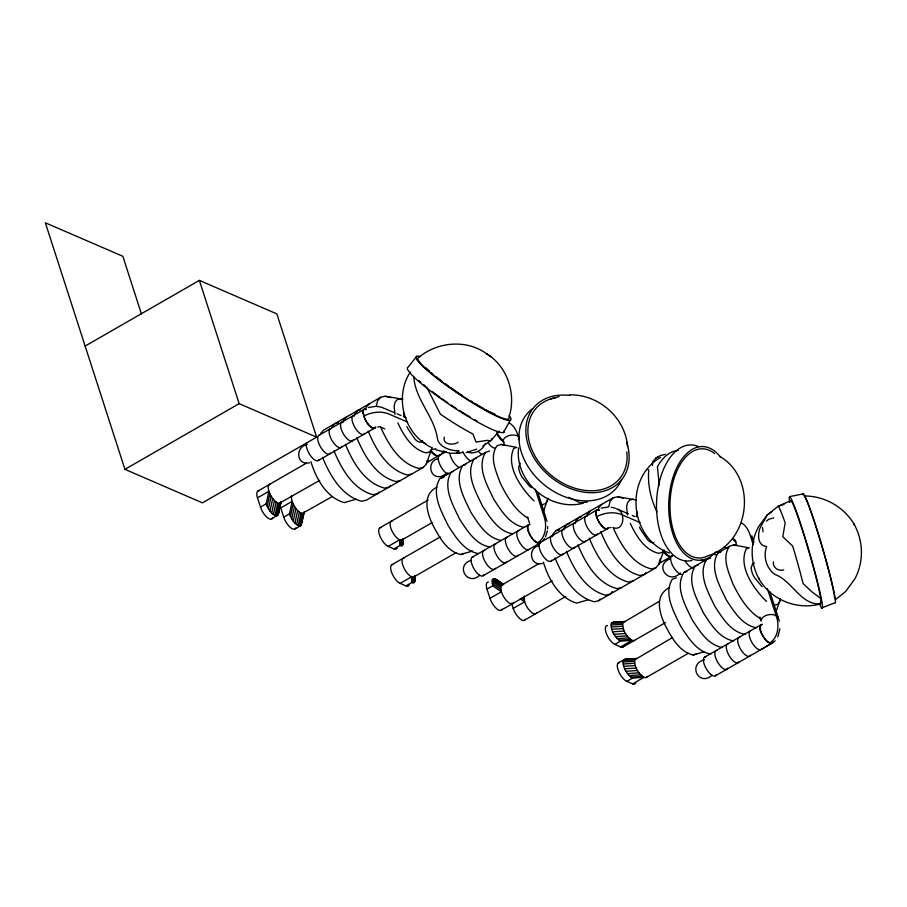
<?xml version="1.0" encoding="UTF-8"?>
<svg xmlns="http://www.w3.org/2000/svg" width="907" height="907" viewBox="0 0 907 907"><rect width="100%" height="100%" fill="white"/><g stroke="black" fill="none" stroke-linecap="round" stroke-linejoin="round"><path stroke-width="1.36" d="M547.601 528.781L547.647 526.57M762.504 527.489L763.036 531.842M518.611 447.956C514.439 481.946 550.504 512.013 583.292 503.181M773.41 561.864C772.435 567.431 778.637 571.784 783.75 569.834M779.929 628.823L777.787 636.907M543.44 511.695L547.907 498.306M775.916 612.191L780.383 598.801M444.362 437.185C442.197 444.861 453.795 445.586 458.08 442.185M271.783 518.883L278.222 514.643L280.989 501.854M295.036 528.928L300.75 525.652L301.646 521.208M380.815 527.568A10.771 4.297 60.1 0 0 379.829 535.867A10.771 4.297 60.1 0 0 388.185 546.399L394.001 548.905L399.715 545.629L402.22 545.64L403.252 543.18L403.173 538.543M392.754 564.551A10.771 4.297 60.1 0 0 391.767 572.85A10.771 4.297 60.1 0 0 400.123 583.382L405.939 585.888L411.653 582.611L414.159 582.623L415.191 580.163L415.111 575.526M513.43 602.611A10.771 4.297 60.1 0 1 507.739 601.874A10.771 4.297 60.1 0 1 501.39 591.783L492.705 585.82L492.297 580.027L493.023 579.074L495.528 579.085L503.657 584.527M502.002 609.175A10.771 4.297 60.1 0 1 496.322 608.45A10.771 4.297 60.1 0 1 489.973 598.359L501.39 591.783L500.687 587.498L501.718 585.038L538.792 563.712M524.235 596.035L524.643 601.84A10.771 4.297 60.1 0 0 530.992 611.93A10.771 4.297 60.1 0 0 536.672 612.667M634.594 640.342A10.771 4.297 60.1 0 1 632.077 640.331L620.558 641.102C614.912 637.496 610.422 630.365 611.352 623.54L613.189 622.27L624.708 621.499L612.089 622.587M607.475 625.558A10.771 4.297 60.1 0 0 606.488 633.846A10.771 4.297 60.1 0 0 614.844 644.378L620.66 646.895L632.077 640.331C626.442 636.725 621.953 629.594 622.882 622.769L659.48 601.182M647.258 676.373A10.771 4.297 60.1 0 1 644.015 677.314L632.496 678.085C626.85 674.479 622.361 667.348 623.29 660.523L625.127 659.253L636.646 658.482L624.027 659.57L618.313 662.858M619.413 662.541A10.771 4.297 60.1 0 0 618.427 670.829A10.771 4.297 60.1 0 0 626.782 681.361L632.598 683.878L644.015 677.314C638.381 673.708 633.891 666.577 634.821 659.752L672.62 637.485M547.363 530.958L545.458 536.865M278.222 514.643L280.955 502.115L277.497 515.595L276.397 515.913C270.978 514.462 268.121 508.646 266.193 503.816L268.925 491.288A10.771 4.297 60.1 0 1 270.343 484.225M267.168 506.299L269.889 493.771L268.925 491.288L257.497 497.864L260.479 507.104A10.771 4.297 60.1 0 0 266.828 517.194A10.771 4.297 60.1 0 0 272.519 517.931M268.461 508.782L271.193 496.254L269.889 493.771M270.003 511.095L272.735 498.567L271.193 496.254M271.681 513.09L274.413 500.551L272.735 498.567M273.381 514.609L276.113 502.081L274.413 500.551M274.991 515.584L277.712 503.045L276.113 502.081M276.397 515.913L279.118 503.385L319.683 480.37M278.937 508.646L280.297 502.387M304.196 512.172L300.75 525.652L299.639 525.969C294.231 524.518 291.374 518.691 289.446 513.872L292.167 501.344A10.771 4.297 60.1 0 1 291.759 495.539M290.41 516.344L293.142 503.816L292.167 501.344L280.751 507.909L283.732 517.16A10.771 4.297 60.1 0 0 290.081 527.25A10.771 4.297 60.1 0 0 295.761 527.976M291.714 518.827L294.435 506.299L293.142 503.816M293.256 521.14L295.977 508.612L294.435 506.299M294.934 523.135L297.655 510.607L295.977 508.612M296.634 524.665L299.355 512.138L297.655 510.607M298.244 525.629L300.965 513.101L299.355 512.138M299.639 525.969L302.371 513.43L332.177 496.617M301.475 524.7L304.23 511.899M636.827 511.378L636.419 516.888M342.823 422.651L343.368 420.417L346.406 416.982M354.24 416.075L354.796 413.841L357.834 410.418L360.079 409.896M365.668 409.51L366.213 407.277L369.251 403.853M376.258 406.291L377.641 400.713L380.668 397.277L385.158 396.246L402.901 399.227M322.552 457.457C329.989 475.381 341.656 496.027 361.712 501.265L366.201 500.222L423.308 467.388L426.347 463.953L427.163 460.609M426.347 463.953L432.185 447.389M552.454 536.275L553.009 534.042L556.036 530.618L613.143 497.773L617.633 496.741L636.431 499.995M563.871 529.711L564.426 527.477L567.465 524.053L569.709 523.532M575.299 523.146L575.843 520.913L578.881 517.478L581.126 516.956M586.716 516.571L587.271 514.337L590.31 510.913M598.144 510.006L598.688 507.773L601.726 504.349M608.733 506.786L610.116 501.208L613.143 497.773M555.027 557.952C562.453 575.877 574.131 596.523 594.187 601.76L598.677 600.717L655.784 567.884L658.811 564.449L660.194 558.871M484.962 444.033C482.66 450.337 473.851 454.849 467.536 452.037M777.855 619.39L778.07 617.123L769.896 591.795M658.811 564.449L664.151 549.982L661.872 552.544L658.505 553.327C644.435 549.846 636.034 535.674 630.297 523.384M758.399 527.058C749.613 543.384 750.259 563.417 759.34 579.482L759.749 580.14C772.084 600.411 797.775 610.388 820.586 603.869L820.699 598.461A53.864 3.209 73.7 0 0 804.01 535.277A53.864 3.209 73.7 0 0 790.394 501.582M410.315 372.029C393.785 397.232 404.114 434.272 431.131 447.332M503.532 432.469L510.233 420.292M544.461 538.52L542.84 540.719M489.633 450.983L485.574 452.412C476.413 467.218 487.354 485.63 493.896 499.485C501.322 510.686 509.677 524.722 523.974 527.307M547.533 500.619L545.572 503.566L542.522 504.632M710.68 558.054L706.621 559.472L683.776 572.612C674.615 587.407 685.567 605.831 692.109 619.685C699.524 630.887 707.879 644.922 722.187 647.507M706.621 559.472C697.46 574.278 708.412 592.702 714.954 606.545C722.369 617.746 730.725 631.782 745.032 634.367M766.54 601.466C753.898 589.085 737.981 567.022 746.189 548.95L749.239 547.885L733.525 544.914L729.466 546.331L718.038 552.907C708.877 567.703 719.829 586.126 726.371 599.981C733.797 611.182 742.153 625.218 756.449 627.803M729.466 546.331C721.507 557.465 728.661 572.204 732.743 583.552C739.545 597.294 747.935 611.624 761.631 619.447M780.009 601.114L778.047 604.062L774.997 605.128M520.187 463.148L518.713 467.06A12.279 4.898 60.1 0 0 521.899 476.923L529.631 486.243A23.083 9.195 60.1 0 0 531.536 487.649M660.647 457.355C623.835 478.522 629.458 538.792 669.411 553.055M443.908 450.836L441.221 453.953M758.819 526.366L767.152 515.051L778.127 506.253L790.983 500.607M416.732 356.326L408.093 367.165A58.071 7.483 33.7 0 0 453.5 407.266A58.071 7.483 33.7 0 0 504.145 430.519M422.458 440.655L421.313 441.97A12.279 4.898 60.1 0 1 415.123 439.305L407.935 428.716A23.083 9.195 60.1 0 1 406.948 426.562M499.167 431.154L490.902 440.575L482.807 445.961M320.534 433.546L323.561 430.122L380.668 397.277M331.951 426.982L334.989 423.558L338.356 422.775M379.137 491.945L377.618 493.657L373.128 494.7C353.072 489.463 341.406 468.817 333.98 450.881M390.554 485.37L389.046 487.093L384.557 488.125C364.501 482.898 352.823 462.241 345.397 444.317M431.675 449.487L429.396 452.049L426.029 452.831C411.959 449.35 403.558 435.179 397.822 422.889M598.677 600.717L600.196 599.005M612.372 591.579L610.094 594.153L605.604 595.196C585.548 589.958 573.882 569.313 566.456 551.377M645.875 572.736L644.355 574.448L639.866 575.492C619.81 570.254 608.144 549.608 600.717 531.672M766.336 521.162L768.819 519.258L773.75 517.84M773.773 642.077L775.168 640.75M656.044 458.001L652.428 461.98L652.53 465.552M436.857 487.15C421.891 494.927 426.846 511.854 432.299 524.008C438.693 536.048 446.312 551.252 460.756 554.54L472.615 550.957M669.332 587.645C654.366 595.423 659.321 612.35 664.763 624.504C671.169 636.544 678.787 651.748 693.22 655.035L703.775 651.85M835.2 599.867L845.675 591.477L854.859 578.87C864.088 561.716 863.419 540.697 853.884 523.827L853.442 523.135C842.943 506.31 823.964 495.868 804.135 495.97A54.635 3.254 73.7 0 1 820.404 541.139A54.635 3.254 73.7 0 1 834.644 597.894M772.106 511.548L767.152 515.051L759.941 528.169A21.711 12.63 -57.4 0 0 766.63 546.479A21.711 18.537 78.7 0 0 774.861 574.392C792.117 580.559 800.926 605.547 820.586 603.869M530.051 524.246A10.771 4.297 60.1 0 0 528.282 530.13A10.771 4.297 60.1 0 0 534.11 540.572L537.42 543.066C545.731 537.67 547.068 526.003 544.302 517.183L535.255 489.179M761.574 624.832A10.748 4.047 57.4 0 0 760.554 631.635A10.748 4.047 57.4 0 0 768.127 642.156L769.748 643.108C778.059 637.7 779.385 626.045 776.63 617.225L767.413 588.7M655.398 458.443L660.296 455.563L665.421 454.362M657.394 457.094L658.063 456.64M761.109 649.525L771.131 643.448A10.771 4.297 60.1 0 0 772.979 642.167M85.145 346.066L199.359 280.388L276.85 313.89L316.645 437.163L202.431 502.841L124.939 469.338L45.35 222.793L122.842 256.284L141.435 313.901M124.939 469.338L239.153 403.66L316.645 437.163M318.708 435.462L364.104 409.352M307.235 444.543C294.764 446.663 296.487 466.005 309.536 462.751M257.826 491.106L306.317 463.216M318.266 460.552L375.09 427.877M260.479 507.104L266.193 503.816M283.732 517.16L289.446 513.872M427.877 461.924L439.022 455.518M439.283 455.541L446.142 451.595M438.104 458.704C426.834 460.801 429.204 478.817 440.689 476.504M448.024 472.864L441.539 476.266M485.574 452.412L439.884 478.681C430.723 493.487 441.675 511.911 448.217 525.754C455.631 536.955 463.987 550.991 478.295 553.576M379.716 527.885L428.206 500.006M388.185 546.399L399.613 539.835L402.118 539.846L432.015 522.659M391.654 564.868L440.144 536.989M400.123 583.382L411.551 576.818L414.057 576.829L455.915 552.76M472.116 557.238L528.94 524.563M470.937 560.401C454.951 565.435 467.558 586.659 479.712 575.231M541.184 541.989L596.874 509.972M483.102 575.764L539.926 543.089M538.86 545.81C526.99 548.021 530.527 567.034 542.295 563.372M489.973 598.359L486.991 589.108L492.705 585.82M551.025 561.172L607.849 528.498M501.276 610.128L552.159 580.865M525.255 619.232A10.771 4.297 60.1 0 1 519.564 618.495A10.771 4.297 60.1 0 1 513.226 608.404L524.643 601.84L520.289 598.858M524.518 620.184L565.843 596.421M660.647 562.544L671.781 556.127M670.432 558.735C653.607 564.562 668.38 585.593 680.352 572.895M614.844 644.378L620.558 641.102M623.166 646.906L665.681 622.463M626.782 681.361L632.496 678.085M646.532 677.325L688.379 653.255M704.444 657.269L761.268 624.594M704.399 659.786C687.359 664.015 698.798 687.064 712.04 675.262M715.419 675.794L772.254 643.12M375.056 427.31A10.748 3.855 61.5 0 1 364.739 418.592L363.786 416.098C371.167 412.209 380.316 410.826 388.264 413.739L407.436 422.027M607.815 527.931A10.748 3.855 61.5 0 1 597.498 519.212L596.557 516.718C603.926 512.829 613.075 511.446 621.023 514.36L640.081 522.602M754.397 562.941L752.663 563.644L751.189 567.555A12.279 4.898 60.1 0 0 754.375 577.419L762.107 586.738M821.731 607.894L834.769 602.86A56.88 3.39 73.7 0 0 821.515 544.393A56.88 3.39 73.7 0 0 802.899 494.848M435.984 448.772L432.378 449.384M534.064 500.981C521.423 488.59 505.505 466.527 513.725 448.455L516.763 447.389L501.049 444.419L496.991 445.836C489.032 456.969 496.186 471.708 500.267 483.057C506.911 496.446 515.006 510.414 528.146 518.328M476.175 458.262L474.146 458.976C464.985 473.783 475.937 492.206 482.479 506.049C489.893 517.251 498.249 531.287 512.557 533.883M465.779 464.475L462.729 465.54C453.568 480.347 464.509 498.771 471.062 512.614C478.477 523.827 486.832 537.862 501.129 540.447M453.341 471.402L451.301 472.116C442.14 486.912 453.092 505.335 459.634 519.189C467.048 530.391 475.415 544.427 489.712 547.012M440.904 478.329L443.942 477.263M460.756 554.54L464.044 553.383M718.038 552.907L721.088 551.841M698.243 564.97L695.204 566.036C686.043 580.843 696.984 599.266 703.526 613.109C710.952 624.311 719.308 638.358 733.604 640.943M683.776 572.612L686.826 571.546M676.418 577.759L672.359 579.176C663.198 593.983 674.139 612.406 680.692 626.249C688.107 637.451 696.463 651.487 710.771 654.072M693.22 655.035L696.519 653.879M466.164 452.661L476.697 449.146M783.977 504.394L778.127 506.253A52.028 3.095 73.7 0 1 785.19 522.931L782.764 536.706L792.65 546.048A52.028 3.095 73.7 0 1 803.092 583.598L812.321 592.18L820.699 598.461M355.975 499.247L344.241 502.614C326.384 497.524 315.987 478.454 310.92 461.742M588.439 599.742L576.705 603.11C558.848 598.019 548.463 578.949 543.395 562.238M550.64 398.967L559.131 396.62M368.457 407.515L375.169 406.427M601.228 508.135L607.928 507.047M400.792 398.695L397.425 399.477L395.146 402.05L394.114 406.234L395.033 414.34M423.308 467.388L418.819 468.42C399.556 463.545 388.117 443.977 380.589 426.936M411.88 473.953L407.39 474.996C387.346 469.758 375.668 449.112 368.242 431.176M400.463 480.517L395.974 481.56C375.917 476.322 364.251 455.677 356.825 437.752M633.267 499.19L629.9 499.972L627.621 502.546L626.59 506.73L627.497 514.836M556.036 530.618L559.404 529.835M655.784 567.884L651.294 568.916C632.032 564.041 620.592 544.472 613.064 527.432M632.939 581.013L628.449 582.056C608.393 576.818 596.727 556.172 589.301 538.248M621.51 587.589L617.021 588.62C596.976 583.394 585.298 562.737 577.872 544.812M789.827 496.571L803.511 493.816M609.844 527.738L610.978 527.557M377.652 427.016L378.775 426.902M587.328 502.059L580.219 502.818L568.87 497.285M622.27 622.089L613.189 622.27M611.352 623.54L622.882 622.769M611.046 625.048L622.576 624.277M611.193 627.032L622.712 626.261M611.76 629.333L623.29 628.562M612.735 631.816L624.254 631.045M614.039 634.299L625.558 633.528M615.581 636.612L627.1 635.841M617.259 638.607L628.778 637.825M618.959 640.127L630.478 639.356M630.365 659.332L625.127 659.253M623.29 660.523L634.821 659.752M622.984 662.031L634.515 661.26M623.132 664.015L634.651 663.244M623.699 666.316L635.229 665.545M624.674 668.799L636.192 668.028M625.977 671.282L637.496 670.511M627.519 673.595L639.038 672.824M629.197 675.59L640.716 674.808M630.898 677.11L642.417 676.339M459.225 453.058L450.496 453.319L436.086 449.917M376.813 406.438L381.246 407.13L394.545 412.719M569.63 394.851C598.688 394.25 625.127 417.424 627.621 446.505M611.159 507.172L615.331 508.237M501.049 444.419L504.984 445.303M733.525 544.914L736.144 545.504M534.11 540.572L538.826 543.406A10.771 4.297 60.1 0 0 540.651 542.137M277.712 503.045L279.118 503.385M300.965 513.101L302.371 513.43M762.379 624.277A10.771 4.297 60.1 0 0 760.95 631.34A10.771 4.297 60.1 0 0 768.138 642.133L771.143 643.437A10.748 4.047 57.4 0 0 772.866 642.258M537.42 543.066L538.803 543.418M769.748 643.108L771.131 643.448M385.158 396.246L390.792 397.663M617.633 496.741L623.268 498.158M616.397 508.691L628.415 513.816M613.347 527.693C623.653 531.559 626 513.543 618.2 509.405M397.096 413.819L400.928 415.485M403.49 416.585L406.041 417.685M632.247 515.471L634.798 516.582M379.75 426.709L384.829 428.909M647.349 469.236L648.743 469.973C647.53 484.406 650.659 498.827 656.951 511.82M519.326 436.596C514.326 433.705 505.596 434.748 502.988 440.337L504.473 445.484M486.537 353.719C466.595 339.037 437.072 341.769 418.592 357.596A54.635 7.041 33.7 0 0 461.3 395.316A54.635 7.041 33.7 0 0 508.952 417.197C516.571 394.228 507.501 366.394 486.537 353.719L490.698 356.666M495.528 579.085L503.136 584.312M503.181 584.562L497.138 580.061M494.122 578.757L502.818 584.72L501.718 585.038L493.023 579.074M521.899 598.042L524.065 599.527M492.297 580.027L500.981 585.99M491.991 581.534L500.687 587.498M492.127 583.518L500.823 589.482M719.682 456.266C757.844 478.658 750.27 542.635 707.948 555.764A54.635 30.657 -87.7 0 1 670.171 499.734A54.635 30.657 -87.7 0 1 714.625 453.613M741.779 523.101C749.261 527.613 750.565 537.182 753.207 544.676M509.451 423.07C515.38 426.596 517.534 433.614 519.326 439.827M422.231 441.46L426.188 444.26M418.853 380.509L420.837 382.198M423.796 384.727L425.768 386.405M778.07 617.123C773.728 612.599 763.66 614.198 760.973 619.889L761.154 621L759.851 616.953M503.17 441.448L503.929 442.423M426.755 387.255L440.417 414.193A52.028 6.712 33.7 0 0 472.921 434.045L476.028 442.072L487.444 440.326A52.028 6.712 33.7 0 0 491.447 438.829M853.884 523.827L854.564 525.425M758.694 577.952L759.34 579.482M598.937 510.233A10.748 3.855 61.5 0 0 595.956 514.416L597.52 519.201A10.771 4.297 60.1 0 0 608.586 527.545M365.215 409.034A10.771 4.297 60.1 0 0 363.072 411.812L364.761 418.58A10.771 4.297 60.1 0 0 375.815 426.925M751.824 535.799L753.978 542.465M735.078 540.198L736.813 545.583M538.157 493.567L546.966 521.253M527.511 516.865L529.45 522.988M511.514 603.121L513.226 608.404M199.359 280.388L239.153 403.66M778.659 618.937L779.294 621.284M596.557 516.718L595.978 514.416A10.771 4.297 60.1 0 1 599.38 509.983M363.072 411.812L363.786 416.098M413.717 376.36C415.089 399.613 434.351 416.268 437.503 438.818A21.711 13.401 -0.2 0 0 459.146 450.847A21.711 2.336 -20.1 0 0 462.355 452.48M659.23 485.222L657.405 466.697A52.028 29.194 -87.7 0 1 678.266 450.507M415.055 578.178L415.191 580.163M278.392 511.151L278.528 513.135M403.83 413.207L403.944 416.392M414.884 581.682L414.782 575.877L414.057 576.829L414.159 582.623M412.946 577.147L413.048 582.94M411.653 582.611L411.551 576.818A10.771 4.297 60.1 0 1 403.196 566.285A10.771 4.297 60.1 0 1 404.171 557.986M402.946 544.699L402.844 538.894L402.118 539.846L402.22 545.64M401.007 540.164L401.109 545.957M399.715 545.629L399.613 539.835A10.771 4.297 60.1 0 1 391.257 529.303A10.771 4.297 60.1 0 1 392.232 521.003M623.891 645.965A10.771 4.297 60.1 0 1 620.66 646.895M635.83 682.948A10.771 4.297 60.1 0 1 632.598 683.878M735.305 540.436A10.771 4.297 60.1 0 1 733.604 538.905M736.053 541.808A10.748 4.501 62.8 0 1 732.799 539.28M692.914 567.85A10.771 4.297 60.1 0 1 684.989 560.707M704.331 561.274A10.771 4.297 60.1 0 1 701.326 559.982M681.486 574.414A10.771 4.297 60.1 0 1 673.561 567.283A10.771 4.297 60.1 0 1 670.885 556.524M715.759 554.71A10.771 4.297 60.1 0 1 714.353 554.37M727.176 548.145A10.771 4.297 60.1 0 1 724.171 546.842M739.001 661.713A10.771 4.297 60.1 0 1 729.239 655.852A10.771 4.297 60.1 0 1 728.389 643.823M750.418 655.149A10.771 4.297 60.1 0 1 740.656 649.276A10.771 4.297 60.1 0 1 739.806 637.247M761.835 648.584A10.771 4.297 60.1 0 1 752.821 643.902A10.771 4.297 60.1 0 1 750.123 631M716.156 674.853A10.771 4.297 60.1 0 1 706.394 668.981A10.771 4.297 60.1 0 1 705.544 656.951M727.573 668.278A10.771 4.297 60.1 0 1 717.811 662.416A10.771 4.297 60.1 0 1 716.972 650.387M789.691 502.399A58.071 3.458 73.7 0 1 808.205 548.202A58.071 3.458 73.7 0 1 820.019 605.15M664.298 551.626A10.771 4.297 60.1 0 0 672.518 555.186A10.748 4.705 58.6 0 1 663.618 552.057M486.991 589.108A10.771 4.297 60.1 0 1 488.408 582.045M661.373 561.592A10.771 4.297 60.1 0 1 659.536 562.862M586.024 540.527A10.771 4.297 60.1 0 1 576.262 534.654A10.771 4.297 60.1 0 1 575.412 522.625M597.441 533.951A10.771 4.297 60.1 0 1 587.679 528.089A10.771 4.297 60.1 0 1 586.829 516.06M574.596 547.091A10.771 4.297 60.1 0 1 564.834 541.218A10.771 4.297 60.1 0 1 563.995 529.2M563.179 553.655A10.771 4.297 60.1 0 1 553.417 547.794A10.771 4.297 60.1 0 1 552.567 535.765M551.751 560.231A10.771 4.297 60.1 0 1 542.737 555.549A10.771 4.297 60.1 0 1 540.05 542.647M692.064 560.435A58.071 32.584 -87.7 0 1 656.657 500.131A58.071 32.584 -87.7 0 1 698.299 446.516M716.031 551.887A56.88 31.915 -87.7 0 1 674.876 539.2A56.88 31.915 -87.7 0 1 678.583 464.282A56.88 31.915 -87.7 0 1 720.702 457.411M653.788 542.465A12.279 4.898 60.1 0 1 647.598 539.801L640.41 529.212A23.083 9.195 60.1 0 1 639.424 527.058M397.232 547.975A10.771 4.297 60.1 0 1 394.001 548.905M409.17 584.958A10.771 4.297 60.1 0 1 405.939 585.888M503.725 441.766A10.748 4.501 62.8 0 1 497.421 434.861M502.988 440.405A10.771 4.297 60.1 0 1 496.764 432.083M535.799 542.125A10.748 4.047 57.4 0 1 528.237 531.604A10.748 4.047 57.4 0 1 529.246 524.79M540.538 542.216A10.748 4.047 57.4 0 1 538.815 543.429M495.245 568.247A10.771 4.297 60.1 0 1 485.494 562.385A10.771 4.297 60.1 0 1 484.644 550.356M506.673 561.682A10.771 4.297 60.1 0 1 496.911 555.81A10.771 4.297 60.1 0 1 496.061 543.781M483.828 574.811A10.771 4.297 60.1 0 1 474.066 568.95A10.771 4.297 60.1 0 1 473.216 556.921M518.09 555.118A10.771 4.297 60.1 0 1 508.328 549.245A10.771 4.297 60.1 0 1 507.489 537.216M528.781 549.495A10.771 4.297 60.1 0 1 519.065 541.445A10.771 4.297 60.1 0 1 518.906 530.652M482.025 454.339A10.771 4.297 60.1 0 1 478.726 451.845M470.608 460.903A10.771 4.297 60.1 0 1 462.785 451.629M459.18 467.479A10.771 4.297 60.1 0 1 449.815 453.409M447.763 474.044A10.771 4.297 60.1 0 1 439.407 463.511A10.771 4.297 60.1 0 1 440.394 455.212M494.848 448.103A10.771 4.297 60.1 0 1 488.465 443.285M626.816 451.947A54.635 40.951 39.3 0 1 588.439 490.71A54.635 40.951 39.3 0 1 530.708 446.697A54.635 40.951 39.3 0 1 555.662 397.697M621.533 479.542A58.071 43.525 39.3 0 1 544.835 485.313A58.071 43.525 39.3 0 1 532.613 408.638M626.68 442.367A56.88 42.64 39.3 0 1 590.65 492.705A56.88 42.64 39.3 0 1 526.922 440.28A56.88 42.64 39.3 0 1 569.63 395.429M439.634 454.634A10.748 4.705 58.6 0 1 430.859 451.437M439.748 454.566A10.771 4.297 60.1 0 1 431.528 451.006M257.497 497.864A10.771 4.297 60.1 0 1 258.926 490.789M280.751 507.909A10.771 4.297 60.1 0 1 280.036 503.623M363.185 413.796A10.748 3.855 61.5 0 1 366.179 409.613M330.409 453.035A10.771 4.297 60.1 0 1 320.659 447.174A10.771 4.297 60.1 0 1 319.808 435.145M341.837 446.471A10.771 4.297 60.1 0 1 332.075 440.598A10.771 4.297 60.1 0 1 331.225 428.58M318.992 459.611A10.771 4.297 60.1 0 1 310.772 456.051A10.771 4.297 60.1 0 1 306.555 442.979M353.254 439.906A10.771 4.297 60.1 0 1 343.492 434.034A10.771 4.297 60.1 0 1 342.653 422.004M364.682 433.331A10.771 4.297 60.1 0 1 354.92 427.469A10.771 4.297 60.1 0 1 354.07 415.44M428.603 460.971A10.771 4.297 60.1 0 1 426.778 462.241M477.003 420.939A53.864 6.95 33.7 0 1 474.644 419.624M469.917 416.891A53.864 6.95 33.7 0 1 459.543 410.531M456.028 408.275A53.864 6.95 33.7 0 1 451.301 405.157M447.82 402.799A53.864 6.95 33.7 0 1 442.106 398.819M439.872 397.221A53.864 6.95 33.7 0 1 432.038 391.405M509.144 415.599A56.88 7.335 33.7 0 1 459.668 394.579A56.88 7.335 33.7 0 1 420.519 356.598M495.392 414.454A51.71 6.666 33.7 0 1 489.406 411.563M488.102 410.894A51.71 6.666 33.7 0 1 486.016 409.783M483.828 408.592A51.71 6.666 33.7 0 1 479.247 406.007M478.08 405.327A51.71 6.666 33.7 0 1 474.86 403.422M472.649 402.084A51.71 6.666 33.7 0 1 470.427 400.713M462.559 395.69A51.71 6.666 33.7 0 1 455.802 391.178M454.702 390.418A51.71 6.666 33.7 0 1 450.325 387.357M448.183 385.815A51.71 6.666 33.7 0 1 445.065 383.548M441.743 381.065A51.71 6.666 33.7 0 1 436.55 377.029M433.501 374.546A51.71 6.666 33.7 0 1 431.528 372.879M429.68 371.28A51.71 6.666 33.7 0 1 425.995 367.879"/></g></svg>
